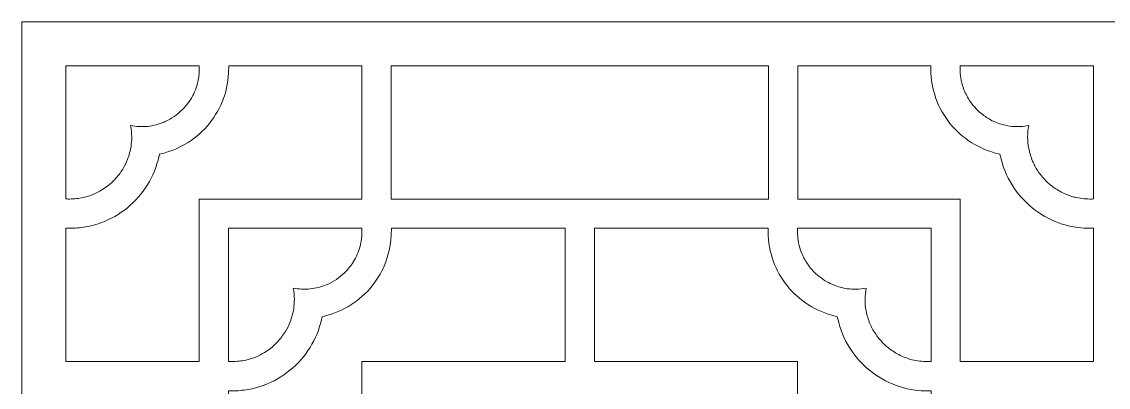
# Model space of a CAD drawing. Header units: centimetres. Extents: x -13.33 to -6.01, y -9 to -1.68.
# Drawn here: x -13.331 to -9.669, y -2.91 to -1.678 of the extents above; entities that cross this region are included whole.
import ezdxf

# ---------------------------------------------------------------- set-up
doc = ezdxf.new("R2010")
doc.units = ezdxf.units.CM
doc.header["$MEASUREMENT"] = 0
doc.layers.add('layer 1', color=7, linetype='Continuous')

msp = doc.modelspace()

# ---------------------------------------------------------------- linework, layer by layer
at = {"layer": 'layer 1', "color": 250, "lineweight": 9}
for points, knots in [([(-13.33063, -9.00021), (-13.33063, -6.5594), (-13.33063, -4.11859), (-13.33063, -1.67779), (-13.33063, -1.67779), (-13.33063, -1.67779), (-6.00822, -1.67779), (-6.00822, -1.67779), (-6.00822, -1.67779), (-6.00822, -4.11859), (-6.00822, -6.5594), (-6.00822, -9.00021), (-6.00822, -9.00021), (-6.00822, -9.00021), (-13.33063, -9.00021), (-13.33063, -9.00021)], [0, 0, 0, 0, 0.2, 0.2, 0.2, 0.2, 0.4, 0.4, 0.4, 0.4, 0.6, 0.6, 0.6, 0.6, 1, 1, 1, 1]), ([(-13.17033, -2.37421), (-13.15177, -2.3744), (-13.13355, -2.37231), (-13.11525, -2.36947), (-13.11525, -2.36947), (-13.11525, -2.36947), (-13.10219, -2.36684), (-13.10219, -2.36684), (-13.10219, -2.36684), (-13.10219, -2.36684), (-13.08934, -2.36368), (-13.08934, -2.36368), (-13.08934, -2.36368), (-13.08934, -2.36368), (-13.0767, -2.35998), (-13.0767, -2.35998), (-13.0767, -2.35998), (-13.0767, -2.35998), (-13.06429, -2.35576), (-13.06429, -2.35576), (-13.06429, -2.35576), (-13.06429, -2.35576), (-13.05212, -2.35102), (-13.05212, -2.35102), (-13.05212, -2.35102), (-13.05212, -2.35102), (-13.0402, -2.34579), (-13.0402, -2.34579), (-13.0402, -2.34579), (-13.0402, -2.34579), (-13.02855, -2.34008), (-13.02855, -2.34008), (-13.02855, -2.34008), (-13.02855, -2.34008), (-13.01718, -2.3339), (-13.01718, -2.3339), (-13.01718, -2.3339), (-13.01718, -2.3339), (-13.0061, -2.32726), (-13.0061, -2.32726), (-13.0061, -2.32726), (-13.0061, -2.32726), (-12.99532, -2.32017), (-12.99532, -2.32017), (-12.99532, -2.32017), (-12.99532, -2.32017), (-12.98486, -2.31265), (-12.98486, -2.31265), (-12.98486, -2.31265), (-12.98486, -2.31265), (-12.97473, -2.30472), (-12.97473, -2.30472), (-12.97473, -2.30472), (-12.97473, -2.30472), (-12.96494, -2.29637), (-12.96494, -2.29637), (-12.96494, -2.29637), (-12.96494, -2.29637), (-12.95551, -2.28763), (-12.95551, -2.28763), (-12.95551, -2.28763), (-12.95551, -2.28763), (-12.94645, -2.27851), (-12.94645, -2.27851), (-12.94645, -2.27851), (-12.94645, -2.27851), (-12.93777, -2.26903), (-12.93777, -2.26903), (-12.93777, -2.26903), (-12.93777, -2.26903), (-12.92949, -2.25919), (-12.92949, -2.25919), (-12.92949, -2.25919), (-12.92949, -2.25919), (-12.92162, -2.24901), (-12.92162, -2.24901), (-12.92162, -2.24901), (-12.92162, -2.24901), (-12.91416, -2.23849), (-12.91416, -2.23849), (-12.91416, -2.23849), (-12.91416, -2.23849), (-12.90715, -2.22767), (-12.90715, -2.22767), (-12.90715, -2.22767), (-12.90715, -2.22767), (-12.90057, -2.21654), (-12.90057, -2.21654), (-12.90057, -2.21654), (-12.90057, -2.21654), (-12.89446, -2.20513), (-12.89446, -2.20513), (-12.89446, -2.20513), (-12.89446, -2.20513), (-12.88882, -2.19343), (-12.88882, -2.19343), (-12.88882, -2.19343), (-12.88882, -2.19343), (-12.88367, -2.18148), (-12.88367, -2.18148), (-12.88367, -2.18148), (-12.88367, -2.18148), (-12.87901, -2.16927), (-12.87901, -2.16927), (-12.87901, -2.16927), (-12.87901, -2.16927), (-12.87487, -2.15682), (-12.87487, -2.15682), (-12.87487, -2.15682), (-12.87487, -2.15682), (-12.87125, -2.14415), (-12.87125, -2.14415), (-12.87125, -2.14415), (-12.87125, -2.14415), (-12.86648, -2.12423), (-12.86648, -2.12423), (-12.86648, -2.12423), (-12.86648, -2.12423), (-12.84747, -2.11933), (-12.84747, -2.11933), (-12.84747, -2.11933), (-12.84747, -2.11933), (-12.83567, -2.11575), (-12.83567, -2.11575), (-12.83567, -2.11575), (-12.83567, -2.11575), (-12.82408, -2.11168), (-12.82408, -2.11168), (-12.82408, -2.11168), (-12.82408, -2.11168), (-12.81272, -2.10715), (-12.81272, -2.10715), (-12.81272, -2.10715), (-12.81272, -2.10715), (-12.80159, -2.10216), (-12.80159, -2.10216), (-12.80159, -2.10216), (-12.80159, -2.10216), (-12.79071, -2.09673), (-12.79071, -2.09673), (-12.79071, -2.09673), (-12.79071, -2.09673), (-12.78009, -2.09086), (-12.78009, -2.09086), (-12.78009, -2.09086), (-12.78009, -2.09086), (-12.76974, -2.08458), (-12.76974, -2.08458), (-12.76974, -2.08458), (-12.76974, -2.08458), (-12.75967, -2.07788), (-12.75967, -2.07788), (-12.75967, -2.07788), (-12.75967, -2.07788), (-12.7499, -2.07078), (-12.7499, -2.07078), (-12.7499, -2.07078), (-12.7499, -2.07078), (-12.74044, -2.0633), (-12.74044, -2.0633), (-12.74044, -2.0633), (-12.74044, -2.0633), (-12.73129, -2.05544), (-12.73129, -2.05544), (-12.73129, -2.05544), (-12.73129, -2.05544), (-12.72247, -2.04722), (-12.72247, -2.04722), (-12.72247, -2.04722), (-12.72247, -2.04722), (-12.714, -2.03865), (-12.714, -2.03865), (-12.714, -2.03865), (-12.714, -2.03865), (-12.70589, -2.02974), (-12.70589, -2.02974), (-12.70589, -2.02974), (-12.70589, -2.02974), (-12.69813, -2.0205), (-12.69813, -2.0205), (-12.69813, -2.0205), (-12.69813, -2.0205), (-12.69076, -2.01095), (-12.69076, -2.01095), (-12.69076, -2.01095), (-12.69076, -2.01095), (-12.68377, -2.00109), (-12.68377, -2.00109), (-12.68377, -2.00109), (-12.68377, -2.00109), (-12.67719, -1.99094), (-12.67719, -1.99094), (-12.67719, -1.99094), (-12.67719, -1.99094), (-12.67102, -1.98051), (-12.67102, -1.98051), (-12.67102, -1.98051), (-12.67102, -1.98051), (-12.66528, -1.96982), (-12.66528, -1.96982), (-12.66528, -1.96982), (-12.66528, -1.96982), (-12.65997, -1.95887), (-12.65997, -1.95887), (-12.65997, -1.95887), (-12.65997, -1.95887), (-12.65511, -1.94767), (-12.65511, -1.94767), (-12.65511, -1.94767), (-12.65511, -1.94767), (-12.65072, -1.93624), (-12.65072, -1.93624), (-12.65072, -1.93624), (-12.65072, -1.93624), (-12.64679, -1.92459), (-12.64679, -1.92459), (-12.64679, -1.92459), (-12.64679, -1.92459), (-12.64334, -1.91273), (-12.64334, -1.91273), (-12.64334, -1.91273), (-12.64334, -1.91273), (-12.64039, -1.90067), (-12.64039, -1.90067), (-12.64039, -1.90067), (-12.64039, -1.90067), (-12.63795, -1.88843), (-12.63795, -1.88843), (-12.63795, -1.88843), (-12.63795, -1.88843), (-12.63602, -1.87601), (-12.63602, -1.87601), (-12.63602, -1.87601), (-12.63602, -1.87601), (-12.63463, -1.86342), (-12.63463, -1.86342), (-12.63463, -1.86342), (-12.63463, -1.86342), (-12.63377, -1.85068), (-12.63377, -1.85068), (-12.63377, -1.85068), (-12.63377, -1.85068), (-12.6332, -1.82622), (-12.6332, -1.82622), (-12.6332, -1.82622), (-12.6332, -1.82622), (-12.18458, -1.82622), (-12.18458, -1.82622), (-12.18458, -1.82622), (-12.18458, -1.82622), (-12.18458, -2.27565), (-12.18458, -2.27565), (-12.18458, -2.27565), (-12.18458, -2.27565), (-12.73277, -2.27565), (-12.73277, -2.27565), (-12.73277, -2.27565), (-12.73277, -2.27565), (-12.73277, -2.82341), (-12.73277, -2.82341), (-12.73277, -2.82341), (-12.73277, -2.82341), (-13.18221, -2.82341), (-13.18221, -2.82341), (-13.18221, -2.82341), (-13.18221, -2.82341), (-13.18221, -2.37414), (-13.18221, -2.37414), (-13.18221, -2.37414), (-13.18221, -2.37414), (-13.17033, -2.37421), (-13.17033, -2.37421)], [0, 0, 0, 0, 0.0144928, 0.0144928, 0.0144928, 0.0144928, 0.0289855, 0.0289855, 0.0289855, 0.0289855, 0.0434783, 0.0434783, 0.0434783, 0.0434783, 0.057971, 0.057971, 0.057971, 0.057971, 0.0724638, 0.0724638, 0.0724638, 0.0724638, 0.0869565, 0.0869565, 0.0869565, 0.0869565, 0.1014493, 0.1014493, 0.1014493, 0.1014493, 0.115942, 0.115942, 0.115942, 0.115942, 0.1304348, 0.1304348, 0.1304348, 0.1304348, 0.1449275, 0.1449275, 0.1449275, 0.1449275, 0.1594203, 0.1594203, 0.1594203, 0.1594203, 0.173913, 0.173913, 0.173913, 0.173913, 0.1884058, 0.1884058, 0.1884058, 0.1884058, 0.2028986, 0.2028986, 0.2028986, 0.2028986, 0.2173913, 0.2173913, 0.2173913, 0.2173913, 0.2318841, 0.2318841, 0.2318841, 0.2318841, 0.2463768, 0.2463768, 0.2463768, 0.2463768, 0.2608696, 0.2608696, 0.2608696, 0.2608696, 0.2753623, 0.2753623, 0.2753623, 0.2753623, 0.2898551, 0.2898551, 0.2898551, 0.2898551, 0.3043478, 0.3043478, 0.3043478, 0.3043478, 0.3188406, 0.3188406, 0.3188406, 0.3188406, 0.3333333, 0.3333333, 0.3333333, 0.3333333, 0.3478261, 0.3478261, 0.3478261, 0.3478261, 0.3623188, 0.3623188, 0.3623188, 0.3623188, 0.3768116, 0.3768116, 0.3768116, 0.3768116, 0.3913043, 0.3913043, 0.3913043, 0.3913043, 0.4057971, 0.4057971, 0.4057971, 0.4057971, 0.4202899, 0.4202899, 0.4202899, 0.4202899, 0.4347826, 0.4347826, 0.4347826, 0.4347826, 0.4492754, 0.4492754, 0.4492754, 0.4492754, 0.4637681, 0.4637681, 0.4637681, 0.4637681, 0.4782609, 0.4782609, 0.4782609, 0.4782609, 0.4927536, 0.4927536, 0.4927536, 0.4927536, 0.5072464, 0.5072464, 0.5072464, 0.5072464, 0.5217391, 0.5217391, 0.5217391, 0.5217391, 0.5362319, 0.5362319, 0.5362319, 0.5362319, 0.5507246, 0.5507246, 0.5507246, 0.5507246, 0.5652174, 0.5652174, 0.5652174, 0.5652174, 0.5797101, 0.5797101, 0.5797101, 0.5797101, 0.5942029, 0.5942029, 0.5942029, 0.5942029, 0.6086957, 0.6086957, 0.6086957, 0.6086957, 0.6231884, 0.6231884, 0.6231884, 0.6231884, 0.6376812, 0.6376812, 0.6376812, 0.6376812, 0.6521739, 0.6521739, 0.6521739, 0.6521739, 0.6666667, 0.6666667, 0.6666667, 0.6666667, 0.6811594, 0.6811594, 0.6811594, 0.6811594, 0.6956522, 0.6956522, 0.6956522, 0.6956522, 0.7101449, 0.7101449, 0.7101449, 0.7101449, 0.7246377, 0.7246377, 0.7246377, 0.7246377, 0.7391304, 0.7391304, 0.7391304, 0.7391304, 0.7536232, 0.7536232, 0.7536232, 0.7536232, 0.7681159, 0.7681159, 0.7681159, 0.7681159, 0.7826087, 0.7826087, 0.7826087, 0.7826087, 0.7971014, 0.7971014, 0.7971014, 0.7971014, 0.8115942, 0.8115942, 0.8115942, 0.8115942, 0.826087, 0.826087, 0.826087, 0.826087, 0.8405797, 0.8405797, 0.8405797, 0.8405797, 0.8550725, 0.8550725, 0.8550725, 0.8550725, 0.8695652, 0.8695652, 0.8695652, 0.8695652, 0.884058, 0.884058, 0.884058, 0.884058, 0.8985507, 0.8985507, 0.8985507, 0.8985507, 0.9130435, 0.9130435, 0.9130435, 0.9130435, 0.9275362, 0.9275362, 0.9275362, 0.9275362, 0.942029, 0.942029, 0.942029, 0.942029, 0.9565217, 0.9565217, 0.9565217, 0.9565217, 0.9710145, 0.9710145, 0.9710145, 0.9710145, 1, 1, 1, 1]), ([(-12.73624, -1.87665), (-12.73698, -1.88008), (-12.73778, -1.88348), (-12.73864, -1.88688), (-12.73864, -1.88688), (-12.74341, -1.90536), (-12.75156, -1.92294), (-12.76134, -1.93929), (-12.76134, -1.93929), (-12.77403, -1.96015), (-12.79103, -1.9778), (-12.81038, -1.99255), (-12.81038, -1.99255), (-12.81942, -1.99928), (-12.82889, -2.0056), (-12.839, -2.01059), (-12.839, -2.01059), (-12.84288, -2.01248), (-12.84678, -2.01429), (-12.85073, -2.01601), (-12.85073, -2.01601), (-12.86849, -2.0237), (-12.88728, -2.02802), (-12.90643, -2.03053), (-12.90643, -2.03053), (-12.9164, -2.03128), (-12.92633, -2.03152), (-12.93633, -2.03129), (-12.93633, -2.03129), (-12.94549, -2.03056), (-12.95454, -2.02942), (-12.96357, -2.02769), (-12.96357, -2.02769), (-12.96132, -2.04045), (-12.96016, -2.05321), (-12.9598, -2.06615), (-12.9598, -2.06615), (-12.96008, -2.07683), (-12.96088, -2.08742), (-12.96222, -2.09802), (-12.96222, -2.09802), (-12.9649, -2.11275), (-12.96868, -2.12698), (-12.97382, -2.14104), (-12.97382, -2.14104), (-12.97813, -2.15263), (-12.98397, -2.16371), (-12.99013, -2.17441), (-12.99013, -2.17441), (-12.99811, -2.18679), (-13.00691, -2.19833), (-13.0168, -2.20924), (-13.0168, -2.20924), (-13.02401, -2.21711), (-13.03209, -2.22413), (-13.04036, -2.23085), (-13.04036, -2.23085), (-13.04662, -2.23591), (-13.05335, -2.2403), (-13.06019, -2.24451), (-13.06019, -2.24451), (-13.06921, -2.24996), (-13.07847, -2.25479), (-13.08806, -2.25917), (-13.08806, -2.25917), (-13.09969, -2.26374), (-13.11161, -2.26795), (-13.12386, -2.27051), (-13.12386, -2.27051), (-13.13891, -2.27356), (-13.15389, -2.27518), (-13.16925, -2.27561), (-13.16925, -2.27561), (-13.17356, -2.2755), (-13.17788, -2.27539), (-13.18221, -2.27527), (-13.18221, -2.27527), (-13.18221, -2.27527), (-13.18221, -1.82622), (-13.18221, -1.82622), (-13.18221, -1.82622), (-13.18221, -1.82622), (-12.73224, -1.82622), (-12.73224, -1.82622), (-12.73224, -1.82622), (-12.73228, -1.83158), (-12.73227, -1.83696), (-12.73239, -1.84232), (-12.73239, -1.84232), (-12.7326, -1.84982), (-12.73317, -1.85727), (-12.73405, -1.86473), (-12.73405, -1.86473), (-12.73454, -1.86873), (-12.7354, -1.87271), (-12.73624, -1.87665)], [0, 0, 0, 0, 0.04, 0.04, 0.04, 0.04, 0.08, 0.08, 0.08, 0.08, 0.12, 0.12, 0.12, 0.12, 0.16, 0.16, 0.16, 0.16, 0.2, 0.2, 0.2, 0.2, 0.24, 0.24, 0.24, 0.24, 0.28, 0.28, 0.28, 0.28, 0.32, 0.32, 0.32, 0.32, 0.36, 0.36, 0.36, 0.36, 0.4, 0.4, 0.4, 0.4, 0.44, 0.44, 0.44, 0.44, 0.48, 0.48, 0.48, 0.48, 0.52, 0.52, 0.52, 0.52, 0.56, 0.56, 0.56, 0.56, 0.6, 0.6, 0.6, 0.6, 0.64, 0.64, 0.64, 0.64, 0.68, 0.68, 0.68, 0.68, 0.72, 0.72, 0.72, 0.72, 0.76, 0.76, 0.76, 0.76, 0.8, 0.8, 0.8, 0.8, 0.84, 0.84, 0.84, 0.84, 0.88, 0.88, 0.88, 0.88, 0.92, 0.92, 0.92, 0.92, 1, 1, 1, 1]), ([(-12.086, -1.82622), (-12.086, -1.82622), (-10.81427, -1.82622), (-10.81427, -1.82622), (-10.81427, -1.82622), (-10.81427, -1.82622), (-10.81427, -2.27565), (-10.81427, -2.27565), (-10.81427, -2.27565), (-10.81427, -2.27565), (-12.086, -2.27565), (-12.086, -2.27565), (-12.086, -2.27565), (-12.086, -2.27565), (-12.086, -1.82622), (-12.086, -1.82622)], [0, 0, 0, 0, 0.2, 0.2, 0.2, 0.2, 0.4, 0.4, 0.4, 0.4, 0.6, 0.6, 0.6, 0.6, 1, 1, 1, 1]), ([(-10.16815, -2.82341), (-10.16815, -2.82341), (-10.16815, -2.27565), (-10.16815, -2.27565), (-10.16815, -2.27565), (-10.16815, -2.27565), (-10.71569, -2.27565), (-10.71569, -2.27565), (-10.71569, -2.27565), (-10.71569, -2.27565), (-10.71569, -1.82622), (-10.71569, -1.82622), (-10.71569, -1.82622), (-10.71569, -1.82622), (-10.26772, -1.82622), (-10.26772, -1.82622), (-10.26772, -1.82622), (-10.26772, -1.82622), (-10.26715, -1.85068), (-10.26715, -1.85068), (-10.26715, -1.85068), (-10.26715, -1.85068), (-10.26629, -1.86342), (-10.26629, -1.86342), (-10.26629, -1.86342), (-10.26629, -1.86342), (-10.26489, -1.87601), (-10.26489, -1.87601), (-10.26489, -1.87601), (-10.26489, -1.87601), (-10.26297, -1.88843), (-10.26297, -1.88843), (-10.26297, -1.88843), (-10.26297, -1.88843), (-10.26053, -1.90067), (-10.26053, -1.90067), (-10.26053, -1.90067), (-10.26053, -1.90067), (-10.25758, -1.91273), (-10.25758, -1.91273), (-10.25758, -1.91273), (-10.25758, -1.91273), (-10.25413, -1.92459), (-10.25413, -1.92459), (-10.25413, -1.92459), (-10.25413, -1.92459), (-10.2502, -1.93624), (-10.2502, -1.93624), (-10.2502, -1.93624), (-10.2502, -1.93624), (-10.2458, -1.94767), (-10.2458, -1.94767), (-10.2458, -1.94767), (-10.2458, -1.94767), (-10.24094, -1.95887), (-10.24094, -1.95887), (-10.24094, -1.95887), (-10.24094, -1.95887), (-10.23564, -1.96982), (-10.23564, -1.96982), (-10.23564, -1.96982), (-10.23564, -1.96982), (-10.22989, -1.98051), (-10.22989, -1.98051), (-10.22989, -1.98051), (-10.22989, -1.98051), (-10.22373, -1.99094), (-10.22373, -1.99094), (-10.22373, -1.99094), (-10.22373, -1.99094), (-10.21714, -2.00109), (-10.21714, -2.00109), (-10.21714, -2.00109), (-10.21714, -2.00109), (-10.21016, -2.01095), (-10.21016, -2.01095), (-10.21016, -2.01095), (-10.21016, -2.01095), (-10.20278, -2.0205), (-10.20278, -2.0205), (-10.20278, -2.0205), (-10.20278, -2.0205), (-10.19503, -2.02974), (-10.19503, -2.02974), (-10.19503, -2.02974), (-10.19503, -2.02974), (-10.18691, -2.03865), (-10.18691, -2.03865), (-10.18691, -2.03865), (-10.18691, -2.03865), (-10.17844, -2.04722), (-10.17844, -2.04722), (-10.17844, -2.04722), (-10.17844, -2.04722), (-10.16963, -2.05544), (-10.16963, -2.05544), (-10.16963, -2.05544), (-10.16963, -2.05544), (-10.16048, -2.0633), (-10.16048, -2.0633), (-10.16048, -2.0633), (-10.16048, -2.0633), (-10.15102, -2.07078), (-10.15102, -2.07078), (-10.15102, -2.07078), (-10.15102, -2.07078), (-10.14124, -2.07788), (-10.14124, -2.07788), (-10.14124, -2.07788), (-10.14124, -2.07788), (-10.13118, -2.08458), (-10.13118, -2.08458), (-10.13118, -2.08458), (-10.13118, -2.08458), (-10.12083, -2.09086), (-10.12083, -2.09086), (-10.12083, -2.09086), (-10.12083, -2.09086), (-10.11021, -2.09673), (-10.11021, -2.09673), (-10.11021, -2.09673), (-10.11021, -2.09673), (-10.09933, -2.10216), (-10.09933, -2.10216), (-10.09933, -2.10216), (-10.09933, -2.10216), (-10.0882, -2.10715), (-10.0882, -2.10715), (-10.0882, -2.10715), (-10.0882, -2.10715), (-10.07684, -2.11168), (-10.07684, -2.11168), (-10.07684, -2.11168), (-10.07684, -2.11168), (-10.06525, -2.11575), (-10.06525, -2.11575), (-10.06525, -2.11575), (-10.06525, -2.11575), (-10.05345, -2.11933), (-10.05345, -2.11933), (-10.05345, -2.11933), (-10.05345, -2.11933), (-10.03444, -2.12423), (-10.03444, -2.12423), (-10.03444, -2.12423), (-10.03444, -2.12423), (-10.02967, -2.14415), (-10.02967, -2.14415), (-10.02967, -2.14415), (-10.02967, -2.14415), (-10.02605, -2.15682), (-10.02605, -2.15682), (-10.02605, -2.15682), (-10.02605, -2.15682), (-10.02191, -2.16927), (-10.02191, -2.16927), (-10.02191, -2.16927), (-10.02191, -2.16927), (-10.01725, -2.18148), (-10.01725, -2.18148), (-10.01725, -2.18148), (-10.01725, -2.18148), (-10.01209, -2.19343), (-10.01209, -2.19343), (-10.01209, -2.19343), (-10.01209, -2.19343), (-10.00646, -2.20513), (-10.00646, -2.20513), (-10.00646, -2.20513), (-10.00646, -2.20513), (-10.00034, -2.21654), (-10.00034, -2.21654), (-10.00034, -2.21654), (-10.00034, -2.21654), (-9.99377, -2.22767), (-9.99377, -2.22767), (-9.99377, -2.22767), (-9.99377, -2.22767), (-9.98675, -2.23849), (-9.98675, -2.23849), (-9.98675, -2.23849), (-9.98675, -2.23849), (-9.9793, -2.24901), (-9.9793, -2.24901), (-9.9793, -2.24901), (-9.9793, -2.24901), (-9.97143, -2.25919), (-9.97143, -2.25919), (-9.97143, -2.25919), (-9.97143, -2.25919), (-9.96315, -2.26903), (-9.96315, -2.26903), (-9.96315, -2.26903), (-9.96315, -2.26903), (-9.95447, -2.27851), (-9.95447, -2.27851), (-9.95447, -2.27851), (-9.95447, -2.27851), (-9.94541, -2.28763), (-9.94541, -2.28763), (-9.94541, -2.28763), (-9.94541, -2.28763), (-9.93598, -2.29637), (-9.93598, -2.29637), (-9.93598, -2.29637), (-9.93598, -2.29637), (-9.92619, -2.30472), (-9.92619, -2.30472), (-9.92619, -2.30472), (-9.92619, -2.30472), (-9.91606, -2.31265), (-9.91606, -2.31265), (-9.91606, -2.31265), (-9.91606, -2.31265), (-9.9056, -2.32017), (-9.9056, -2.32017), (-9.9056, -2.32017), (-9.9056, -2.32017), (-9.89482, -2.32726), (-9.89482, -2.32726), (-9.89482, -2.32726), (-9.89482, -2.32726), (-9.88374, -2.3339), (-9.88374, -2.3339), (-9.88374, -2.3339), (-9.88374, -2.3339), (-9.87237, -2.34008), (-9.87237, -2.34008), (-9.87237, -2.34008), (-9.87237, -2.34008), (-9.86072, -2.34579), (-9.86072, -2.34579), (-9.86072, -2.34579), (-9.86072, -2.34579), (-9.8488, -2.35102), (-9.8488, -2.35102), (-9.8488, -2.35102), (-9.8488, -2.35102), (-9.83663, -2.35576), (-9.83663, -2.35576), (-9.83663, -2.35576), (-9.83663, -2.35576), (-9.82422, -2.35998), (-9.82422, -2.35998), (-9.82422, -2.35998), (-9.82422, -2.35998), (-9.81158, -2.36368), (-9.81158, -2.36368), (-9.81158, -2.36368), (-9.81158, -2.36368), (-9.79873, -2.36684), (-9.79873, -2.36684), (-9.79873, -2.36684), (-9.79873, -2.36684), (-9.78567, -2.36947), (-9.78567, -2.36947), (-9.78567, -2.36947), (-9.78567, -2.36947), (-9.77243, -2.37153), (-9.77243, -2.37153), (-9.77243, -2.37153), (-9.7585, -2.37307), (-9.74461, -2.37436), (-9.73058, -2.37421), (-9.73058, -2.37421), (-9.73058, -2.37421), (-9.71871, -2.37414), (-9.71871, -2.37414), (-9.71871, -2.37414), (-9.71871, -2.37414), (-9.71871, -2.82341), (-9.71871, -2.82341), (-9.71871, -2.82341), (-9.71871, -2.82341), (-10.16815, -2.82341), (-10.16815, -2.82341)], [0, 0, 0, 0, 0.0142857, 0.0142857, 0.0142857, 0.0142857, 0.0285714, 0.0285714, 0.0285714, 0.0285714, 0.0428571, 0.0428571, 0.0428571, 0.0428571, 0.0571429, 0.0571429, 0.0571429, 0.0571429, 0.0714286, 0.0714286, 0.0714286, 0.0714286, 0.0857143, 0.0857143, 0.0857143, 0.0857143, 0.1, 0.1, 0.1, 0.1, 0.1142857, 0.1142857, 0.1142857, 0.1142857, 0.1285714, 0.1285714, 0.1285714, 0.1285714, 0.1428571, 0.1428571, 0.1428571, 0.1428571, 0.1571429, 0.1571429, 0.1571429, 0.1571429, 0.1714286, 0.1714286, 0.1714286, 0.1714286, 0.1857143, 0.1857143, 0.1857143, 0.1857143, 0.2, 0.2, 0.2, 0.2, 0.2142857, 0.2142857, 0.2142857, 0.2142857, 0.2285714, 0.2285714, 0.2285714, 0.2285714, 0.2428571, 0.2428571, 0.2428571, 0.2428571, 0.2571429, 0.2571429, 0.2571429, 0.2571429, 0.2714286, 0.2714286, 0.2714286, 0.2714286, 0.2857143, 0.2857143, 0.2857143, 0.2857143, 0.3, 0.3, 0.3, 0.3, 0.3142857, 0.3142857, 0.3142857, 0.3142857, 0.3285714, 0.3285714, 0.3285714, 0.3285714, 0.3428571, 0.3428571, 0.3428571, 0.3428571, 0.3571429, 0.3571429, 0.3571429, 0.3571429, 0.3714286, 0.3714286, 0.3714286, 0.3714286, 0.3857143, 0.3857143, 0.3857143, 0.3857143, 0.4, 0.4, 0.4, 0.4, 0.4142857, 0.4142857, 0.4142857, 0.4142857, 0.4285714, 0.4285714, 0.4285714, 0.4285714, 0.4428571, 0.4428571, 0.4428571, 0.4428571, 0.4571429, 0.4571429, 0.4571429, 0.4571429, 0.4714286, 0.4714286, 0.4714286, 0.4714286, 0.4857143, 0.4857143, 0.4857143, 0.4857143, 0.5, 0.5, 0.5, 0.5, 0.5142857, 0.5142857, 0.5142857, 0.5142857, 0.5285714, 0.5285714, 0.5285714, 0.5285714, 0.5428571, 0.5428571, 0.5428571, 0.5428571, 0.5571429, 0.5571429, 0.5571429, 0.5571429, 0.5714286, 0.5714286, 0.5714286, 0.5714286, 0.5857143, 0.5857143, 0.5857143, 0.5857143, 0.6, 0.6, 0.6, 0.6, 0.6142857, 0.6142857, 0.6142857, 0.6142857, 0.6285714, 0.6285714, 0.6285714, 0.6285714, 0.6428571, 0.6428571, 0.6428571, 0.6428571, 0.6571429, 0.6571429, 0.6571429, 0.6571429, 0.6714286, 0.6714286, 0.6714286, 0.6714286, 0.6857143, 0.6857143, 0.6857143, 0.6857143, 0.7, 0.7, 0.7, 0.7, 0.7142857, 0.7142857, 0.7142857, 0.7142857, 0.7285714, 0.7285714, 0.7285714, 0.7285714, 0.7428571, 0.7428571, 0.7428571, 0.7428571, 0.7571429, 0.7571429, 0.7571429, 0.7571429, 0.7714286, 0.7714286, 0.7714286, 0.7714286, 0.7857143, 0.7857143, 0.7857143, 0.7857143, 0.8, 0.8, 0.8, 0.8, 0.8142857, 0.8142857, 0.8142857, 0.8142857, 0.8285714, 0.8285714, 0.8285714, 0.8285714, 0.8428571, 0.8428571, 0.8428571, 0.8428571, 0.8571429, 0.8571429, 0.8571429, 0.8571429, 0.8714286, 0.8714286, 0.8714286, 0.8714286, 0.8857143, 0.8857143, 0.8857143, 0.8857143, 0.9, 0.9, 0.9, 0.9, 0.9142857, 0.9142857, 0.9142857, 0.9142857, 0.9285714, 0.9285714, 0.9285714, 0.9285714, 0.9428571, 0.9428571, 0.9428571, 0.9428571, 0.9571429, 0.9571429, 0.9571429, 0.9571429, 0.9714286, 0.9714286, 0.9714286, 0.9714286, 1, 1, 1, 1]), ([(-9.78503, -2.26868), (-9.79447, -2.26594), (-9.80371, -2.26277), (-9.81286, -2.25917), (-9.81286, -2.25917), (-9.82628, -2.25304), (-9.83898, -2.246), (-9.85122, -2.23775), (-9.85122, -2.23775), (-9.86137, -2.23082), (-9.87069, -2.22255), (-9.8796, -2.21408), (-9.8796, -2.21408), (-9.88973, -2.20339), (-9.89887, -2.19214), (-9.90715, -2.17995), (-9.90715, -2.17995), (-9.91401, -2.16972), (-9.91959, -2.15855), (-9.92468, -2.14734), (-9.92468, -2.14734), (-9.93015, -2.13341), (-9.93441, -2.11931), (-9.93743, -2.10464), (-9.93743, -2.10464), (-9.93996, -2.09203), (-9.94078, -2.079), (-9.94112, -2.06615), (-9.94112, -2.06615), (-9.94076, -2.05321), (-9.9396, -2.04044), (-9.93735, -2.02769), (-9.93735, -2.02769), (-9.94637, -2.02942), (-9.95542, -2.03056), (-9.96459, -2.03129), (-9.96459, -2.03129), (-9.97458, -2.03152), (-9.98451, -2.03128), (-9.99448, -2.03053), (-9.99448, -2.03053), (-10.01297, -2.02811), (-10.03142, -2.02401), (-10.04861, -2.0167), (-10.04861, -2.0167), (-10.05633, -2.01338), (-10.06398, -2.00985), (-10.07122, -2.00554), (-10.07122, -2.00554), (-10.08249, -1.99869), (-10.09299, -1.99112), (-10.10293, -1.98243), (-10.10293, -1.98243), (-10.11062, -1.97556), (-10.1177, -1.96828), (-10.12449, -1.96051), (-10.12449, -1.96051), (-10.12898, -1.95451), (-10.13374, -1.94866), (-10.13773, -1.94231), (-10.13773, -1.94231), (-10.14571, -1.92938), (-10.1523, -1.91606), (-10.15764, -1.90183), (-10.15764, -1.90183), (-10.16181, -1.89051), (-10.16447, -1.87871), (-10.1666, -1.86685), (-10.1666, -1.86685), (-10.16779, -1.85751), (-10.16848, -1.84818), (-10.16859, -1.83877), (-10.16859, -1.83877), (-10.16859, -1.83877), (-10.16868, -1.82622), (-10.16868, -1.82622), (-10.16868, -1.82622), (-10.16868, -1.82622), (-9.71871, -1.82622), (-9.71871, -1.82622), (-9.71871, -1.82622), (-9.71871, -1.82622), (-9.71871, -2.27527), (-9.71871, -2.27527), (-9.71871, -2.27527), (-9.72303, -2.27539), (-9.72735, -2.2755), (-9.73167, -2.27561), (-9.73167, -2.27561), (-9.74871, -2.27513), (-9.76526, -2.27316), (-9.78192, -2.26946), (-9.78192, -2.26946), (-9.78192, -2.26946), (-9.78503, -2.26868), (-9.78503, -2.26868)], [0, 0, 0, 0, 0.04, 0.04, 0.04, 0.04, 0.08, 0.08, 0.08, 0.08, 0.12, 0.12, 0.12, 0.12, 0.16, 0.16, 0.16, 0.16, 0.2, 0.2, 0.2, 0.2, 0.24, 0.24, 0.24, 0.24, 0.28, 0.28, 0.28, 0.28, 0.32, 0.32, 0.32, 0.32, 0.36, 0.36, 0.36, 0.36, 0.4, 0.4, 0.4, 0.4, 0.44, 0.44, 0.44, 0.44, 0.48, 0.48, 0.48, 0.48, 0.52, 0.52, 0.52, 0.52, 0.56, 0.56, 0.56, 0.56, 0.6, 0.6, 0.6, 0.6, 0.64, 0.64, 0.64, 0.64, 0.68, 0.68, 0.68, 0.68, 0.72, 0.72, 0.72, 0.72, 0.76, 0.76, 0.76, 0.76, 0.8, 0.8, 0.8, 0.8, 0.84, 0.84, 0.84, 0.84, 0.88, 0.88, 0.88, 0.88, 0.92, 0.92, 0.92, 0.92, 1, 1, 1, 1]), ([(-12.62232, -2.92222), (-12.60376, -2.92241), (-12.58554, -2.92032), (-12.56724, -2.91748), (-12.56724, -2.91748), (-12.56724, -2.91748), (-12.55418, -2.91486), (-12.55418, -2.91486), (-12.55418, -2.91486), (-12.55418, -2.91486), (-12.54133, -2.91169), (-12.54133, -2.91169), (-12.54133, -2.91169), (-12.54133, -2.91169), (-12.52869, -2.90799), (-12.52869, -2.90799), (-12.52869, -2.90799), (-12.52869, -2.90799), (-12.51628, -2.90377), (-12.51628, -2.90377), (-12.51628, -2.90377), (-12.51628, -2.90377), (-12.50411, -2.89903), (-12.50411, -2.89903), (-12.50411, -2.89903), (-12.50411, -2.89903), (-12.49219, -2.8938), (-12.49219, -2.8938), (-12.49219, -2.8938), (-12.49219, -2.8938), (-12.48054, -2.88809), (-12.48054, -2.88809), (-12.48054, -2.88809), (-12.48054, -2.88809), (-12.46917, -2.88191), (-12.46917, -2.88191), (-12.46917, -2.88191), (-12.46917, -2.88191), (-12.45809, -2.87527), (-12.45809, -2.87527), (-12.45809, -2.87527), (-12.45809, -2.87527), (-12.44731, -2.86818), (-12.44731, -2.86818), (-12.44731, -2.86818), (-12.44731, -2.86818), (-12.43685, -2.86066), (-12.43685, -2.86066), (-12.43685, -2.86066), (-12.43685, -2.86066), (-12.42672, -2.85273), (-12.42672, -2.85273), (-12.42672, -2.85273), (-12.42672, -2.85273), (-12.41693, -2.84438), (-12.41693, -2.84438), (-12.41693, -2.84438), (-12.41693, -2.84438), (-12.4075, -2.83564), (-12.4075, -2.83564), (-12.4075, -2.83564), (-12.4075, -2.83564), (-12.39844, -2.82652), (-12.39844, -2.82652), (-12.39844, -2.82652), (-12.39844, -2.82652), (-12.38976, -2.81704), (-12.38976, -2.81704), (-12.38976, -2.81704), (-12.38976, -2.81704), (-12.38148, -2.8072), (-12.38148, -2.8072), (-12.38148, -2.8072), (-12.38148, -2.8072), (-12.37361, -2.79702), (-12.37361, -2.79702), (-12.37361, -2.79702), (-12.37361, -2.79702), (-12.36615, -2.78651), (-12.36615, -2.78651), (-12.36615, -2.78651), (-12.36615, -2.78651), (-12.35913, -2.77568), (-12.35913, -2.77568), (-12.35913, -2.77568), (-12.35913, -2.77568), (-12.35256, -2.76455), (-12.35256, -2.76455), (-12.35256, -2.76455), (-12.35256, -2.76455), (-12.34645, -2.75314), (-12.34645, -2.75314), (-12.34645, -2.75314), (-12.34645, -2.75314), (-12.34081, -2.74144), (-12.34081, -2.74144), (-12.34081, -2.74144), (-12.34081, -2.74144), (-12.33566, -2.72949), (-12.33566, -2.72949), (-12.33566, -2.72949), (-12.33566, -2.72949), (-12.331, -2.71728), (-12.331, -2.71728), (-12.331, -2.71728), (-12.331, -2.71728), (-12.32686, -2.70483), (-12.32686, -2.70483), (-12.32686, -2.70483), (-12.32686, -2.70483), (-12.32323, -2.69216), (-12.32323, -2.69216), (-12.32323, -2.69216), (-12.32323, -2.69216), (-12.31846, -2.67224), (-12.31846, -2.67224), (-12.31846, -2.67224), (-12.31846, -2.67224), (-12.29946, -2.66734), (-12.29946, -2.66734), (-12.29946, -2.66734), (-12.29946, -2.66734), (-12.28766, -2.66376), (-12.28766, -2.66376), (-12.28766, -2.66376), (-12.28766, -2.66376), (-12.27607, -2.65969), (-12.27607, -2.65969), (-12.27607, -2.65969), (-12.27607, -2.65969), (-12.26471, -2.65516), (-12.26471, -2.65516), (-12.26471, -2.65516), (-12.26471, -2.65516), (-12.25358, -2.65017), (-12.25358, -2.65017), (-12.25358, -2.65017), (-12.25358, -2.65017), (-12.2427, -2.64474), (-12.2427, -2.64474), (-12.2427, -2.64474), (-12.2427, -2.64474), (-12.23208, -2.63887), (-12.23208, -2.63887), (-12.23208, -2.63887), (-12.23208, -2.63887), (-12.22173, -2.63259), (-12.22173, -2.63259), (-12.22173, -2.63259), (-12.22173, -2.63259), (-12.21166, -2.62589), (-12.21166, -2.62589), (-12.21166, -2.62589), (-12.21166, -2.62589), (-12.20189, -2.61879), (-12.20189, -2.61879), (-12.20189, -2.61879), (-12.20189, -2.61879), (-12.19243, -2.61131), (-12.19243, -2.61131), (-12.19243, -2.61131), (-12.19243, -2.61131), (-12.18328, -2.60345), (-12.18328, -2.60345), (-12.18328, -2.60345), (-12.18328, -2.60345), (-12.17446, -2.59523), (-12.17446, -2.59523), (-12.17446, -2.59523), (-12.17446, -2.59523), (-12.16599, -2.58666), (-12.16599, -2.58666), (-12.16599, -2.58666), (-12.16599, -2.58666), (-12.15788, -2.57775), (-12.15788, -2.57775), (-12.15788, -2.57775), (-12.15788, -2.57775), (-12.15012, -2.56851), (-12.15012, -2.56851), (-12.15012, -2.56851), (-12.15012, -2.56851), (-12.14275, -2.55896), (-12.14275, -2.55896), (-12.14275, -2.55896), (-12.14275, -2.55896), (-12.13576, -2.5491), (-12.13576, -2.5491), (-12.13576, -2.5491), (-12.13576, -2.5491), (-12.12918, -2.53895), (-12.12918, -2.53895), (-12.12918, -2.53895), (-12.12918, -2.53895), (-12.12301, -2.52852), (-12.12301, -2.52852), (-12.12301, -2.52852), (-12.12301, -2.52852), (-12.11727, -2.51783), (-12.11727, -2.51783), (-12.11727, -2.51783), (-12.11727, -2.51783), (-12.11196, -2.50688), (-12.11196, -2.50688), (-12.11196, -2.50688), (-12.11196, -2.50688), (-12.1071, -2.49568), (-12.1071, -2.49568), (-12.1071, -2.49568), (-12.1071, -2.49568), (-12.1027, -2.48425), (-12.1027, -2.48425), (-12.1027, -2.48425), (-12.1027, -2.48425), (-12.09878, -2.4726), (-12.09878, -2.4726), (-12.09878, -2.4726), (-12.09878, -2.4726), (-12.09533, -2.46074), (-12.09533, -2.46074), (-12.09533, -2.46074), (-12.09533, -2.46074), (-12.09238, -2.44868), (-12.09238, -2.44868), (-12.09238, -2.44868), (-12.09238, -2.44868), (-12.08994, -2.43644), (-12.08994, -2.43644), (-12.08994, -2.43644), (-12.08994, -2.43644), (-12.08801, -2.42402), (-12.08801, -2.42402), (-12.08801, -2.42402), (-12.08801, -2.42402), (-12.08662, -2.41144), (-12.08662, -2.41144), (-12.08662, -2.41144), (-12.08662, -2.41144), (-12.08576, -2.39869), (-12.08576, -2.39869), (-12.08576, -2.39869), (-12.08576, -2.39869), (-12.08519, -2.37423), (-12.08519, -2.37423), (-12.08519, -2.37423), (-12.08519, -2.37423), (-11.49975, -2.37423), (-11.49975, -2.37423), (-11.49975, -2.37423), (-11.49975, -2.37423), (-11.49975, -2.82366), (-11.49975, -2.82366), (-11.49975, -2.82366), (-11.49975, -2.82366), (-12.18476, -2.82366), (-12.18476, -2.82366), (-12.18476, -2.82366), (-12.18476, -2.82366), (-12.18476, -3.49536), (-12.18476, -3.49536), (-12.18476, -3.49536), (-12.18476, -3.49536), (-12.63419, -3.49536), (-12.63419, -3.49536), (-12.63419, -3.49536), (-12.63419, -3.49536), (-12.63419, -2.92215), (-12.63419, -2.92215), (-12.63419, -2.92215), (-12.63419, -2.92215), (-12.62232, -2.92222), (-12.62232, -2.92222)], [0, 0, 0, 0, 0.0144928, 0.0144928, 0.0144928, 0.0144928, 0.0289855, 0.0289855, 0.0289855, 0.0289855, 0.0434783, 0.0434783, 0.0434783, 0.0434783, 0.057971, 0.057971, 0.057971, 0.057971, 0.0724638, 0.0724638, 0.0724638, 0.0724638, 0.0869565, 0.0869565, 0.0869565, 0.0869565, 0.1014493, 0.1014493, 0.1014493, 0.1014493, 0.115942, 0.115942, 0.115942, 0.115942, 0.1304348, 0.1304348, 0.1304348, 0.1304348, 0.1449275, 0.1449275, 0.1449275, 0.1449275, 0.1594203, 0.1594203, 0.1594203, 0.1594203, 0.173913, 0.173913, 0.173913, 0.173913, 0.1884058, 0.1884058, 0.1884058, 0.1884058, 0.2028986, 0.2028986, 0.2028986, 0.2028986, 0.2173913, 0.2173913, 0.2173913, 0.2173913, 0.2318841, 0.2318841, 0.2318841, 0.2318841, 0.2463768, 0.2463768, 0.2463768, 0.2463768, 0.2608696, 0.2608696, 0.2608696, 0.2608696, 0.2753623, 0.2753623, 0.2753623, 0.2753623, 0.2898551, 0.2898551, 0.2898551, 0.2898551, 0.3043478, 0.3043478, 0.3043478, 0.3043478, 0.3188406, 0.3188406, 0.3188406, 0.3188406, 0.3333333, 0.3333333, 0.3333333, 0.3333333, 0.3478261, 0.3478261, 0.3478261, 0.3478261, 0.3623188, 0.3623188, 0.3623188, 0.3623188, 0.3768116, 0.3768116, 0.3768116, 0.3768116, 0.3913043, 0.3913043, 0.3913043, 0.3913043, 0.4057971, 0.4057971, 0.4057971, 0.4057971, 0.4202899, 0.4202899, 0.4202899, 0.4202899, 0.4347826, 0.4347826, 0.4347826, 0.4347826, 0.4492754, 0.4492754, 0.4492754, 0.4492754, 0.4637681, 0.4637681, 0.4637681, 0.4637681, 0.4782609, 0.4782609, 0.4782609, 0.4782609, 0.4927536, 0.4927536, 0.4927536, 0.4927536, 0.5072464, 0.5072464, 0.5072464, 0.5072464, 0.5217391, 0.5217391, 0.5217391, 0.5217391, 0.5362319, 0.5362319, 0.5362319, 0.5362319, 0.5507246, 0.5507246, 0.5507246, 0.5507246, 0.5652174, 0.5652174, 0.5652174, 0.5652174, 0.5797101, 0.5797101, 0.5797101, 0.5797101, 0.5942029, 0.5942029, 0.5942029, 0.5942029, 0.6086957, 0.6086957, 0.6086957, 0.6086957, 0.6231884, 0.6231884, 0.6231884, 0.6231884, 0.6376812, 0.6376812, 0.6376812, 0.6376812, 0.6521739, 0.6521739, 0.6521739, 0.6521739, 0.6666667, 0.6666667, 0.6666667, 0.6666667, 0.6811594, 0.6811594, 0.6811594, 0.6811594, 0.6956522, 0.6956522, 0.6956522, 0.6956522, 0.7101449, 0.7101449, 0.7101449, 0.7101449, 0.7246377, 0.7246377, 0.7246377, 0.7246377, 0.7391304, 0.7391304, 0.7391304, 0.7391304, 0.7536232, 0.7536232, 0.7536232, 0.7536232, 0.7681159, 0.7681159, 0.7681159, 0.7681159, 0.7826087, 0.7826087, 0.7826087, 0.7826087, 0.7971014, 0.7971014, 0.7971014, 0.7971014, 0.8115942, 0.8115942, 0.8115942, 0.8115942, 0.826087, 0.826087, 0.826087, 0.826087, 0.8405797, 0.8405797, 0.8405797, 0.8405797, 0.8550725, 0.8550725, 0.8550725, 0.8550725, 0.8695652, 0.8695652, 0.8695652, 0.8695652, 0.884058, 0.884058, 0.884058, 0.884058, 0.8985507, 0.8985507, 0.8985507, 0.8985507, 0.9130435, 0.9130435, 0.9130435, 0.9130435, 0.9275362, 0.9275362, 0.9275362, 0.9275362, 0.942029, 0.942029, 0.942029, 0.942029, 0.9565217, 0.9565217, 0.9565217, 0.9565217, 0.9710145, 0.9710145, 0.9710145, 0.9710145, 1, 1, 1, 1]), ([(-12.1886, -2.42637), (-12.18917, -2.42893), (-12.18977, -2.43149), (-12.19041, -2.43404), (-12.19041, -2.43404), (-12.19517, -2.45285), (-12.20339, -2.47068), (-12.21333, -2.4873), (-12.21333, -2.4873), (-12.21463, -2.48944), (-12.21596, -2.49157), (-12.21731, -2.49368), (-12.21731, -2.49368), (-12.22206, -2.50003), (-12.22658, -2.5065), (-12.23185, -2.51241), (-12.23185, -2.51241), (-12.23344, -2.51416), (-12.23505, -2.5159), (-12.23667, -2.51761), (-12.23667, -2.51761), (-12.25299, -2.53454), (-12.27208, -2.54951), (-12.29333, -2.55973), (-12.29333, -2.55973), (-12.29695, -2.56146), (-12.3006, -2.56312), (-12.3043, -2.56471), (-12.3043, -2.56471), (-12.32149, -2.57202), (-12.33994, -2.57612), (-12.35842, -2.57855), (-12.35842, -2.57855), (-12.36839, -2.57929), (-12.37832, -2.57953), (-12.38832, -2.5793), (-12.38832, -2.5793), (-12.39748, -2.57857), (-12.40653, -2.57744), (-12.41556, -2.57571), (-12.41556, -2.57571), (-12.41331, -2.58845), (-12.41215, -2.60122), (-12.41179, -2.61416), (-12.41179, -2.61416), (-12.41207, -2.62484), (-12.41287, -2.63543), (-12.41421, -2.64603), (-12.41421, -2.64603), (-12.41689, -2.66076), (-12.42067, -2.67499), (-12.42581, -2.68905), (-12.42581, -2.68905), (-12.43012, -2.70064), (-12.43596, -2.71172), (-12.44211, -2.72242), (-12.44211, -2.72242), (-12.4501, -2.7348), (-12.4589, -2.74634), (-12.46879, -2.75725), (-12.46879, -2.75725), (-12.476, -2.76512), (-12.48408, -2.77214), (-12.49235, -2.77886), (-12.49235, -2.77886), (-12.49861, -2.78392), (-12.50533, -2.78831), (-12.51218, -2.79252), (-12.51218, -2.79252), (-12.5212, -2.79797), (-12.53046, -2.8028), (-12.54005, -2.80718), (-12.54005, -2.80718), (-12.55168, -2.81175), (-12.5636, -2.81596), (-12.57585, -2.81852), (-12.57585, -2.81852), (-12.5909, -2.82157), (-12.60588, -2.82319), (-12.62124, -2.82362), (-12.62124, -2.82362), (-12.62555, -2.82351), (-12.62987, -2.8234), (-12.63419, -2.82328), (-12.63419, -2.82328), (-12.63419, -2.82328), (-12.63419, -2.37423), (-12.63419, -2.37423), (-12.63419, -2.37423), (-12.63419, -2.37423), (-12.18423, -2.37423), (-12.18423, -2.37423), (-12.18423, -2.37423), (-12.18426, -2.37959), (-12.18425, -2.38497), (-12.18438, -2.39033), (-12.18438, -2.39033), (-12.18457, -2.39753), (-12.18511, -2.40467), (-12.18593, -2.41182), (-12.18593, -2.41182), (-12.18651, -2.41672), (-12.18754, -2.42156), (-12.1886, -2.42637)], [0, 0, 0, 0, 0.037037, 0.037037, 0.037037, 0.037037, 0.0740741, 0.0740741, 0.0740741, 0.0740741, 0.1111111, 0.1111111, 0.1111111, 0.1111111, 0.1481481, 0.1481481, 0.1481481, 0.1481481, 0.1851852, 0.1851852, 0.1851852, 0.1851852, 0.2222222, 0.2222222, 0.2222222, 0.2222222, 0.2592593, 0.2592593, 0.2592593, 0.2592593, 0.2962963, 0.2962963, 0.2962963, 0.2962963, 0.3333333, 0.3333333, 0.3333333, 0.3333333, 0.3703704, 0.3703704, 0.3703704, 0.3703704, 0.4074074, 0.4074074, 0.4074074, 0.4074074, 0.4444444, 0.4444444, 0.4444444, 0.4444444, 0.4814815, 0.4814815, 0.4814815, 0.4814815, 0.5185185, 0.5185185, 0.5185185, 0.5185185, 0.5555556, 0.5555556, 0.5555556, 0.5555556, 0.5925926, 0.5925926, 0.5925926, 0.5925926, 0.6296296, 0.6296296, 0.6296296, 0.6296296, 0.6666667, 0.6666667, 0.6666667, 0.6666667, 0.7037037, 0.7037037, 0.7037037, 0.7037037, 0.7407407, 0.7407407, 0.7407407, 0.7407407, 0.7777778, 0.7777778, 0.7777778, 0.7777778, 0.8148148, 0.8148148, 0.8148148, 0.8148148, 0.8518519, 0.8518519, 0.8518519, 0.8518519, 0.8888889, 0.8888889, 0.8888889, 0.8888889, 0.9259259, 0.9259259, 0.9259259, 0.9259259, 1, 1, 1, 1]), ([(-10.71616, -3.49536), (-10.71616, -3.49536), (-10.71616, -2.82366), (-10.71616, -2.82366), (-10.71616, -2.82366), (-10.71616, -2.82366), (-11.40117, -2.82366), (-11.40117, -2.82366), (-11.40117, -2.82366), (-11.40117, -2.82366), (-11.40117, -2.37423), (-11.40117, -2.37423), (-11.40117, -2.37423), (-11.40117, -2.37423), (-10.81573, -2.37423), (-10.81573, -2.37423), (-10.81573, -2.37423), (-10.81573, -2.37423), (-10.81516, -2.39869), (-10.81516, -2.39869), (-10.81516, -2.39869), (-10.81516, -2.39869), (-10.8143, -2.41143), (-10.8143, -2.41143), (-10.8143, -2.41143), (-10.8143, -2.41143), (-10.8129, -2.42402), (-10.8129, -2.42402), (-10.8129, -2.42402), (-10.8129, -2.42402), (-10.81098, -2.43644), (-10.81098, -2.43644), (-10.81098, -2.43644), (-10.81098, -2.43644), (-10.80853, -2.44868), (-10.80853, -2.44868), (-10.80853, -2.44868), (-10.80853, -2.44868), (-10.80558, -2.46075), (-10.80558, -2.46075), (-10.80558, -2.46075), (-10.80558, -2.46075), (-10.80214, -2.4726), (-10.80214, -2.4726), (-10.80214, -2.4726), (-10.80214, -2.4726), (-10.79821, -2.48425), (-10.79821, -2.48425), (-10.79821, -2.48425), (-10.79821, -2.48425), (-10.79381, -2.49568), (-10.79381, -2.49568), (-10.79381, -2.49568), (-10.79381, -2.49568), (-10.78895, -2.50688), (-10.78895, -2.50688), (-10.78895, -2.50688), (-10.78895, -2.50688), (-10.78365, -2.51783), (-10.78365, -2.51783), (-10.78365, -2.51783), (-10.78365, -2.51783), (-10.7779, -2.52852), (-10.7779, -2.52852), (-10.7779, -2.52852), (-10.7779, -2.52852), (-10.77173, -2.53895), (-10.77173, -2.53895), (-10.77173, -2.53895), (-10.77173, -2.53895), (-10.76515, -2.5491), (-10.76515, -2.5491), (-10.76515, -2.5491), (-10.76515, -2.5491), (-10.75817, -2.55896), (-10.75817, -2.55896), (-10.75817, -2.55896), (-10.75817, -2.55896), (-10.7508, -2.56851), (-10.7508, -2.56851), (-10.7508, -2.56851), (-10.7508, -2.56851), (-10.74304, -2.57775), (-10.74304, -2.57775), (-10.74304, -2.57775), (-10.74304, -2.57775), (-10.73492, -2.58666), (-10.73492, -2.58666), (-10.73492, -2.58666), (-10.73492, -2.58666), (-10.72645, -2.59523), (-10.72645, -2.59523), (-10.72645, -2.59523), (-10.72645, -2.59523), (-10.71764, -2.60345), (-10.71764, -2.60345), (-10.71764, -2.60345), (-10.71764, -2.60345), (-10.70849, -2.61131), (-10.70849, -2.61131), (-10.70849, -2.61131), (-10.70849, -2.61131), (-10.69903, -2.61879), (-10.69903, -2.61879), (-10.69903, -2.61879), (-10.69903, -2.61879), (-10.68925, -2.62589), (-10.68925, -2.62589), (-10.68925, -2.62589), (-10.68925, -2.62589), (-10.67919, -2.63259), (-10.67919, -2.63259), (-10.67919, -2.63259), (-10.67919, -2.63259), (-10.66884, -2.63887), (-10.66884, -2.63887), (-10.66884, -2.63887), (-10.66884, -2.63887), (-10.65822, -2.64474), (-10.65822, -2.64474), (-10.65822, -2.64474), (-10.65822, -2.64474), (-10.64734, -2.65017), (-10.64734, -2.65017), (-10.64734, -2.65017), (-10.64734, -2.65017), (-10.63621, -2.65516), (-10.63621, -2.65516), (-10.63621, -2.65516), (-10.63621, -2.65516), (-10.62485, -2.65969), (-10.62485, -2.65969), (-10.62485, -2.65969), (-10.62485, -2.65969), (-10.61326, -2.66376), (-10.61326, -2.66376), (-10.61326, -2.66376), (-10.61326, -2.66376), (-10.60146, -2.66734), (-10.60146, -2.66734), (-10.60146, -2.66734), (-10.60146, -2.66734), (-10.58245, -2.67224), (-10.58245, -2.67224), (-10.58245, -2.67224), (-10.58245, -2.67224), (-10.57768, -2.69216), (-10.57768, -2.69216), (-10.57768, -2.69216), (-10.57768, -2.69216), (-10.57406, -2.70483), (-10.57406, -2.70483), (-10.57406, -2.70483), (-10.57406, -2.70483), (-10.56991, -2.71728), (-10.56991, -2.71728), (-10.56991, -2.71728), (-10.56991, -2.71728), (-10.56526, -2.72949), (-10.56526, -2.72949), (-10.56526, -2.72949), (-10.56526, -2.72949), (-10.56011, -2.74144), (-10.56011, -2.74144), (-10.56011, -2.74144), (-10.56011, -2.74144), (-10.55446, -2.75314), (-10.55446, -2.75314), (-10.55446, -2.75314), (-10.55446, -2.75314), (-10.54835, -2.76455), (-10.54835, -2.76455), (-10.54835, -2.76455), (-10.54835, -2.76455), (-10.54178, -2.77568), (-10.54178, -2.77568), (-10.54178, -2.77568), (-10.54178, -2.77568), (-10.53476, -2.78651), (-10.53476, -2.78651), (-10.53476, -2.78651), (-10.53476, -2.78651), (-10.52731, -2.79702), (-10.52731, -2.79702), (-10.52731, -2.79702), (-10.52731, -2.79702), (-10.51944, -2.8072), (-10.51944, -2.8072), (-10.51944, -2.8072), (-10.51944, -2.8072), (-10.51115, -2.81704), (-10.51115, -2.81704), (-10.51115, -2.81704), (-10.51115, -2.81704), (-10.50248, -2.82652), (-10.50248, -2.82652), (-10.50248, -2.82652), (-10.50248, -2.82652), (-10.49341, -2.83564), (-10.49341, -2.83564), (-10.49341, -2.83564), (-10.49341, -2.83564), (-10.48398, -2.84438), (-10.48398, -2.84438), (-10.48398, -2.84438), (-10.48398, -2.84438), (-10.4742, -2.85273), (-10.4742, -2.85273), (-10.4742, -2.85273), (-10.4742, -2.85273), (-10.46407, -2.86066), (-10.46407, -2.86066), (-10.46407, -2.86066), (-10.46407, -2.86066), (-10.45361, -2.86818), (-10.45361, -2.86818), (-10.45361, -2.86818), (-10.45361, -2.86818), (-10.44283, -2.87527), (-10.44283, -2.87527), (-10.44283, -2.87527), (-10.44283, -2.87527), (-10.43175, -2.88191), (-10.43175, -2.88191), (-10.43175, -2.88191), (-10.43175, -2.88191), (-10.42038, -2.88809), (-10.42038, -2.88809), (-10.42038, -2.88809), (-10.42038, -2.88809), (-10.40873, -2.8938), (-10.40873, -2.8938), (-10.40873, -2.8938), (-10.40873, -2.8938), (-10.39681, -2.89903), (-10.39681, -2.89903), (-10.39681, -2.89903), (-10.39681, -2.89903), (-10.38464, -2.90377), (-10.38464, -2.90377), (-10.38464, -2.90377), (-10.38464, -2.90377), (-10.37223, -2.90799), (-10.37223, -2.90799), (-10.37223, -2.90799), (-10.37223, -2.90799), (-10.35959, -2.91169), (-10.35959, -2.91169), (-10.35959, -2.91169), (-10.35959, -2.91169), (-10.34674, -2.91486), (-10.34674, -2.91486), (-10.34674, -2.91486), (-10.34674, -2.91486), (-10.33368, -2.91748), (-10.33368, -2.91748), (-10.33368, -2.91748), (-10.33368, -2.91748), (-10.32044, -2.91954), (-10.32044, -2.91954), (-10.32044, -2.91954), (-10.30651, -2.92108), (-10.29262, -2.92237), (-10.2786, -2.92222), (-10.2786, -2.92222), (-10.2786, -2.92222), (-10.26672, -2.92215), (-10.26672, -2.92215), (-10.26672, -2.92215), (-10.26672, -2.92215), (-10.26672, -3.49536), (-10.26672, -3.49536), (-10.26672, -3.49536), (-10.26672, -3.49536), (-10.71616, -3.49536), (-10.71616, -3.49536)], [0, 0, 0, 0, 0.0142857, 0.0142857, 0.0142857, 0.0142857, 0.0285714, 0.0285714, 0.0285714, 0.0285714, 0.0428571, 0.0428571, 0.0428571, 0.0428571, 0.0571429, 0.0571429, 0.0571429, 0.0571429, 0.0714286, 0.0714286, 0.0714286, 0.0714286, 0.0857143, 0.0857143, 0.0857143, 0.0857143, 0.1, 0.1, 0.1, 0.1, 0.1142857, 0.1142857, 0.1142857, 0.1142857, 0.1285714, 0.1285714, 0.1285714, 0.1285714, 0.1428571, 0.1428571, 0.1428571, 0.1428571, 0.1571429, 0.1571429, 0.1571429, 0.1571429, 0.1714286, 0.1714286, 0.1714286, 0.1714286, 0.1857143, 0.1857143, 0.1857143, 0.1857143, 0.2, 0.2, 0.2, 0.2, 0.2142857, 0.2142857, 0.2142857, 0.2142857, 0.2285714, 0.2285714, 0.2285714, 0.2285714, 0.2428571, 0.2428571, 0.2428571, 0.2428571, 0.2571429, 0.2571429, 0.2571429, 0.2571429, 0.2714286, 0.2714286, 0.2714286, 0.2714286, 0.2857143, 0.2857143, 0.2857143, 0.2857143, 0.3, 0.3, 0.3, 0.3, 0.3142857, 0.3142857, 0.3142857, 0.3142857, 0.3285714, 0.3285714, 0.3285714, 0.3285714, 0.3428571, 0.3428571, 0.3428571, 0.3428571, 0.3571429, 0.3571429, 0.3571429, 0.3571429, 0.3714286, 0.3714286, 0.3714286, 0.3714286, 0.3857143, 0.3857143, 0.3857143, 0.3857143, 0.4, 0.4, 0.4, 0.4, 0.4142857, 0.4142857, 0.4142857, 0.4142857, 0.4285714, 0.4285714, 0.4285714, 0.4285714, 0.4428571, 0.4428571, 0.4428571, 0.4428571, 0.4571429, 0.4571429, 0.4571429, 0.4571429, 0.4714286, 0.4714286, 0.4714286, 0.4714286, 0.4857143, 0.4857143, 0.4857143, 0.4857143, 0.5, 0.5, 0.5, 0.5, 0.5142857, 0.5142857, 0.5142857, 0.5142857, 0.5285714, 0.5285714, 0.5285714, 0.5285714, 0.5428571, 0.5428571, 0.5428571, 0.5428571, 0.5571429, 0.5571429, 0.5571429, 0.5571429, 0.5714286, 0.5714286, 0.5714286, 0.5714286, 0.5857143, 0.5857143, 0.5857143, 0.5857143, 0.6, 0.6, 0.6, 0.6, 0.6142857, 0.6142857, 0.6142857, 0.6142857, 0.6285714, 0.6285714, 0.6285714, 0.6285714, 0.6428571, 0.6428571, 0.6428571, 0.6428571, 0.6571429, 0.6571429, 0.6571429, 0.6571429, 0.6714286, 0.6714286, 0.6714286, 0.6714286, 0.6857143, 0.6857143, 0.6857143, 0.6857143, 0.7, 0.7, 0.7, 0.7, 0.7142857, 0.7142857, 0.7142857, 0.7142857, 0.7285714, 0.7285714, 0.7285714, 0.7285714, 0.7428571, 0.7428571, 0.7428571, 0.7428571, 0.7571429, 0.7571429, 0.7571429, 0.7571429, 0.7714286, 0.7714286, 0.7714286, 0.7714286, 0.7857143, 0.7857143, 0.7857143, 0.7857143, 0.8, 0.8, 0.8, 0.8, 0.8142857, 0.8142857, 0.8142857, 0.8142857, 0.8285714, 0.8285714, 0.8285714, 0.8285714, 0.8428571, 0.8428571, 0.8428571, 0.8428571, 0.8571429, 0.8571429, 0.8571429, 0.8571429, 0.8714286, 0.8714286, 0.8714286, 0.8714286, 0.8857143, 0.8857143, 0.8857143, 0.8857143, 0.9, 0.9, 0.9, 0.9, 0.9142857, 0.9142857, 0.9142857, 0.9142857, 0.9285714, 0.9285714, 0.9285714, 0.9285714, 0.9428571, 0.9428571, 0.9428571, 0.9428571, 0.9571429, 0.9571429, 0.9571429, 0.9571429, 0.9714286, 0.9714286, 0.9714286, 0.9714286, 1, 1, 1, 1]), ([(-10.33183, -2.81703), (-10.34168, -2.81421), (-10.35133, -2.81093), (-10.36087, -2.80718), (-10.36087, -2.80718), (-10.37429, -2.80105), (-10.38699, -2.79401), (-10.39923, -2.78576), (-10.39923, -2.78576), (-10.40938, -2.77883), (-10.4187, -2.77056), (-10.42761, -2.76209), (-10.42761, -2.76209), (-10.43774, -2.75141), (-10.44688, -2.74015), (-10.45516, -2.72796), (-10.45516, -2.72796), (-10.46202, -2.71773), (-10.4676, -2.70656), (-10.47269, -2.69535), (-10.47269, -2.69535), (-10.47816, -2.68142), (-10.48242, -2.66732), (-10.48545, -2.65265), (-10.48545, -2.65265), (-10.48797, -2.64003), (-10.48877, -2.62702), (-10.48913, -2.61416), (-10.48913, -2.61416), (-10.48876, -2.60123), (-10.48761, -2.58846), (-10.48536, -2.57571), (-10.48536, -2.57571), (-10.49623, -2.57779), (-10.50735, -2.5793), (-10.51843, -2.5794), (-10.51843, -2.5794), (-10.52856, -2.57944), (-10.53871, -2.57916), (-10.54875, -2.57768), (-10.54875, -2.57768), (-10.56478, -2.57519), (-10.58084, -2.57135), (-10.59582, -2.56505), (-10.59582, -2.56505), (-10.59925, -2.56358), (-10.60266, -2.56207), (-10.60603, -2.56048), (-10.60603, -2.56048), (-10.62377, -2.55208), (-10.63987, -2.54059), (-10.65434, -2.52737), (-10.65434, -2.52737), (-10.66075, -2.52139), (-10.66672, -2.51512), (-10.6725, -2.50853), (-10.6725, -2.50853), (-10.67737, -2.50202), (-10.6824, -2.49572), (-10.68667, -2.48881), (-10.68667, -2.48881), (-10.69457, -2.47584), (-10.70103, -2.46243), (-10.70627, -2.44818), (-10.70627, -2.44818), (-10.71013, -2.43743), (-10.71257, -2.42608), (-10.71462, -2.41486), (-10.71462, -2.41486), (-10.71578, -2.40552), (-10.71649, -2.3962), (-10.7166, -2.38679), (-10.7166, -2.38679), (-10.7166, -2.38679), (-10.71671, -2.37423), (-10.71671, -2.37423), (-10.71671, -2.37423), (-10.71671, -2.37423), (-10.26672, -2.37423), (-10.26672, -2.37423), (-10.26672, -2.37423), (-10.26672, -2.37423), (-10.26672, -2.82328), (-10.26672, -2.82328), (-10.26672, -2.82328), (-10.27104, -2.8234), (-10.27536, -2.82351), (-10.27968, -2.82362), (-10.27968, -2.82362), (-10.29673, -2.82314), (-10.31327, -2.82117), (-10.32993, -2.81747), (-10.32993, -2.81747), (-10.32993, -2.81747), (-10.33183, -2.81703), (-10.33183, -2.81703)], [0, 0, 0, 0, 0.04, 0.04, 0.04, 0.04, 0.08, 0.08, 0.08, 0.08, 0.12, 0.12, 0.12, 0.12, 0.16, 0.16, 0.16, 0.16, 0.2, 0.2, 0.2, 0.2, 0.24, 0.24, 0.24, 0.24, 0.28, 0.28, 0.28, 0.28, 0.32, 0.32, 0.32, 0.32, 0.36, 0.36, 0.36, 0.36, 0.4, 0.4, 0.4, 0.4, 0.44, 0.44, 0.44, 0.44, 0.48, 0.48, 0.48, 0.48, 0.52, 0.52, 0.52, 0.52, 0.56, 0.56, 0.56, 0.56, 0.6, 0.6, 0.6, 0.6, 0.64, 0.64, 0.64, 0.64, 0.68, 0.68, 0.68, 0.68, 0.72, 0.72, 0.72, 0.72, 0.76, 0.76, 0.76, 0.76, 0.8, 0.8, 0.8, 0.8, 0.84, 0.84, 0.84, 0.84, 0.88, 0.88, 0.88, 0.88, 0.92, 0.92, 0.92, 0.92, 1, 1, 1, 1])]:
    msp.add_open_spline(points, degree=3, knots=knots, dxfattribs=at)

doc.saveas('drawing.dxf')
